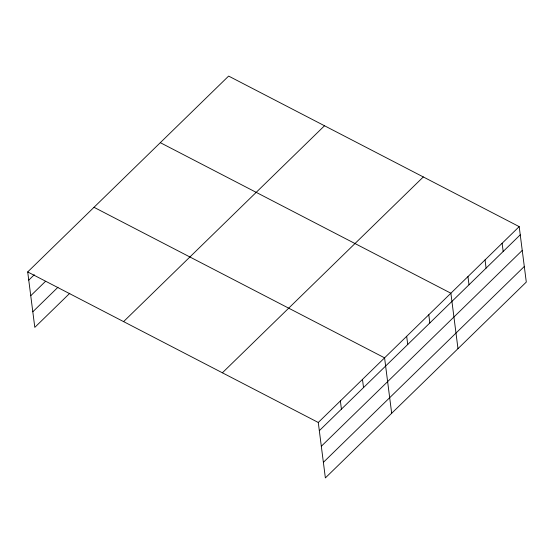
<?xml version="1.0" encoding="UTF-8"?>
<svg xmlns="http://www.w3.org/2000/svg" width="554" height="554" viewBox="0 0 554 554"><rect width="100%" height="100%" fill="white"/><g stroke="black" fill="none" stroke-linecap="round" stroke-linejoin="round"><path stroke-width="0.83" d="M69.797 293.26L34.805 327.372L27.7 271.931L228.629 76.085L519.195 226.628L526.3 282.069L325.371 477.915L318.273 422.48L519.195 226.628M28.753 280.13L34.279 274.742M30.747 295.718L45.483 281.356M32.804 311.784L57.976 287.249M123.59 321.611L324.512 125.765M222.383 372.8L423.311 176.948M319.319 430.68L520.248 234.827M321.32 446.268L522.242 250.415M323.377 462.327L524.306 266.481M160.314 142.669L450.88 293.218L457.985 348.66M94.007 207.3L384.58 357.849L391.678 413.284M27.7 271.931L318.273 422.48M502.118 243.275L503.171 251.474M485.041 259.923L486.093 268.122M467.964 276.571L469.009 284.77M428.782 314.762L429.828 322.961M406.678 336.306L407.73 344.505M362.475 379.393L363.528 387.592M340.371 400.937L341.423 409.136"/></g></svg>
